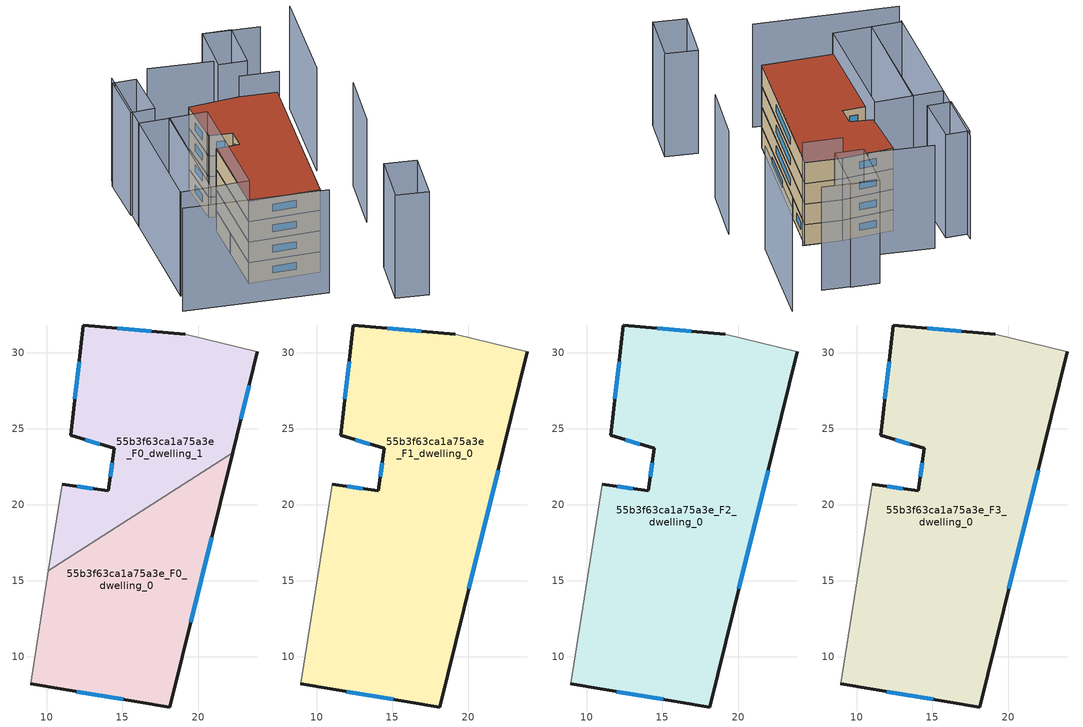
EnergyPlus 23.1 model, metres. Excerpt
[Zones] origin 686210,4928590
55b3f63ca1a75a3e_F0_dwelling_0
 floor ground (EU_floor_Construction): 22.25,23.44 18.11,6.68 8.95,8.2 10.12,15.66 z0
 wall outside (EU_wall_Construction): 8.95,8.2 18.11,6.68 22.25,23.44 z0:3
 wall adiabatic (EU_wall_Construction): 10.12,15.66 8.95,8.2 z0:3
 wall to 55b3f63ca1a75a3e_F0_dwelling_1 (EU_wall_Construction): 22.25,23.44 10.12,15.66 z0:3
 window (EU_Window_Construction): 19.49,12.27 20.87,17.85 / 12,7.7 15.05,7.19 z1:2
55b3f63ca1a75a3e_F0_dwelling_1
 floor ground (EU_floor_Construction): 23.89,30.07 22.25,23.44 10.12,15.66 11.02,21.35 14.06,20.92 14.45,23.71 11.58,24.57 12.42,31.84 19.14,31.22 z0
 wall outside (EU_wall_Construction): 19.14,31.22 12.42,31.84 11.58,24.57 14.45,23.71 14.06,20.92 11.02,21.35 / 22.25,23.44 23.89,30.07 z0:3
 wall adiabatic (EU_wall_Construction): 11.02,21.35 10.12,15.66 / 23.89,30.07 19.14,31.22 z0:3
 window (EU_Window_Construction): 13.04,21.07 12.03,21.21 / 14.32,22.78 14.19,21.85 / 12.53,24.29 13.49,24 / 12.14,29.42 11.86,27 / 16.9,31.43 14.66,31.64 / 22.79,25.65 23.34,27.86 z1:2
55b3f63ca1a75a3e_F1_dwelling_0
 floor to 55b3f63ca1a75a3e_F0_dwelling_0 (EU_floor_Construction): 22.25,23.44 18.11,6.68 8.95,8.2 10.12,15.66 z3
 floor to 55b3f63ca1a75a3e_F0_dwelling_1 (EU_floor_Construction): 23.89,30.07 22.25,23.44 10.12,15.66 11.02,21.35 14.06,20.92 14.45,23.71 11.58,24.57 12.42,31.84 19.14,31.22 z3
 wall outside (EU_wall_Construction): 8.95,8.2 18.11,6.68 23.89,30.07 / 19.14,31.22 12.42,31.84 11.58,24.57 14.45,23.71 14.06,20.92 11.02,21.35 z3:6
 wall adiabatic (EU_wall_Construction): 11.02,21.35 8.95,8.2 / 23.89,30.07 19.14,31.22 z3:6
 window (EU_Window_Construction): 12,7.7 15.05,7.19 / 13.04,21.07 12.03,21.21 / 14.32,22.78 14.19,21.85 / 12.53,24.29 13.49,24 / 12.14,29.42 11.86,27 / 16.9,31.43 14.66,31.64 / 20.03,14.48 21.96,22.28 z4:5
55b3f63ca1a75a3e_F2_dwelling_0
 floor to 55b3f63ca1a75a3e_F1_dwelling_0 (EU_floor_Construction): 23.89,30.07 18.11,6.68 8.95,8.2 11.02,21.35 14.06,20.92 14.45,23.71 11.58,24.57 12.42,31.84 19.14,31.22 z6
 wall outside (EU_wall_Construction): 8.95,8.2 18.11,6.68 23.89,30.07 / 19.14,31.22 12.42,31.84 11.58,24.57 14.45,23.71 14.06,20.92 11.02,21.35 z6:9
 wall adiabatic (EU_wall_Construction): 11.02,21.35 8.95,8.2 / 23.89,30.07 19.14,31.22 z6:9
 window (EU_Window_Construction): 12,7.7 15.05,7.19 / 13.04,21.07 12.03,21.21 / 14.32,22.78 14.19,21.85 / 12.53,24.29 13.49,24 / 12.14,29.42 11.86,27 / 16.9,31.43 14.66,31.64 / 20.03,14.48 21.96,22.28 z7:8
55b3f63ca1a75a3e_F3_dwelling_0
 floor to 55b3f63ca1a75a3e_F2_dwelling_0 (EU_floor_Construction): 23.89,30.07 18.11,6.68 8.95,8.2 11.02,21.35 14.06,20.92 14.45,23.71 11.58,24.57 12.42,31.84 19.14,31.22 z9
 wall outside (EU_wall_Construction): 8.95,8.2 18.11,6.68 23.89,30.07 / 19.14,31.22 12.42,31.84 11.58,24.57 14.45,23.71 14.06,20.92 11.02,21.35 z9:12
 wall adiabatic (EU_wall_Construction): 11.02,21.35 8.95,8.2 / 23.89,30.07 19.14,31.22 z9:12
 window (EU_Window_Construction): 12,7.7 15.05,7.19 / 13.04,21.07 12.03,21.21 / 14.32,22.78 14.19,21.85 / 12.53,24.29 13.49,24 / 12.14,29.42 11.86,27 / 16.9,31.43 14.66,31.64 / 20.03,14.48 21.96,22.28 z10:11
 roof outside (EU_roof_Construction): 18.11,6.68 23.89,30.07 19.14,31.22 12.42,31.84 11.58,24.57 14.45,23.71 14.06,20.92 11.02,21.35 8.95,8.2 z12
shading: 28.71,14.81 31.12,23.41 / -1.38,5.98 16.93,1.74 / 4.71,37.86 -0.04,9.24 / 28.69,28.75 32.35,43.53 / 24.15,30 19.14,31.22 / 17.9,35.85 9.69,37.95 / 26.85,40.69 19.64,42.4 / 29.94,3.16 27.82,-4.31 / 27.82,-4.31 23.7,-3.14 / 23.7,-3.14 25.82,4.33 / 25.82,4.33 29.94,3.16 / 11.7,25.34 8.94,8.15 / 8.94,8.15 3.97,8.94 / 3.97,8.94 6.73,26.14 / 6.73,26.14 11.7,25.34 / 0.01,9.53 2.85,26.68 / 2.85,26.68 6.83,26.02 / 6.83,26.02 3.98,8.87 / 3.98,8.87 0.01,9.53 / 7.32,36.32 6.25,29 / 6.25,29 3.15,29.46 / 3.15,29.46 4.22,36.78 / 4.22,36.78 7.32,36.32 / 18.02,34.87 19.59,42.43 / 19.59,42.43 23.27,41.66 / 23.27,41.66 21.7,34.11 / 21.7,34.11 18.02,34.87 z0:15
[Building]
EU S2 Campaign: North Axis=0; Terrain=City; Solar Distribution=FullExterior
[Site:Location]
Bologna: Latitude=44.5; Longitude=11.25; Time Zone=1; Elevation=37
[SizingPeriod:WeatherFileDays]
AnnualSizingPeriod: Begin Month=1; Begin Day of Month=1; End Month=12; End Day of Month=31; Day of Week for Start Day=Monday; Use Weather File Daylight Saving Period=No; Use Weather File Rain and Snow Indicators=No
[MATERIAL]
EU_InternalMass_Material: Roughness=MediumRough; Thickness=0.1; Conductivity=1; Density=1800; Specific Heat=900; Thermal Absorptance=0.9; Solar Absorptance=0.7; Visible Absorptance=0.7
[MATERIAL:NOMASS] Roughness=MediumRough; Thermal Absorptance=0.9; Solar Absorptance=0.7; Visible Absorptance=0.7
Name | Thermal Resistance
EU_wall_NoMass | 0.937881
EU_roof_NoMass | 0.548572
EU_floor_NoMass | 0.71348
[WINDOWMATERIAL:SIMPLEGLAZINGSYSTEM]
EU_Window_SimpleGlazing: UFactor=4.25633; Solar Heat Gain Coefficient=0.85; Visible Transmittance=0.85
[CONSTRUCTION]
EU_wall_Construction: EU_wall_NoMass
EU_roof_Construction: EU_roof_NoMass
EU_floor_Construction: EU_floor_NoMass
EU_InternalMass_Construction: EU_InternalMass_Material
EU_Window_Construction: EU_Window_SimpleGlazing
[ZONE] Type=1; Multiplier=1; Ceiling Height=autocalculate; Floor Area=autocalculate; Part of Total Floor Area=Yes
Name | Volume
55b3f63ca1a75a3e_F0_dwelling_0 | 361.537
55b3f63ca1a75a3e_F1_dwelling_0 | 723.068
55b3f63ca1a75a3e_F2_dwelling_0; 55b3f63ca1a75a3e_F3_dwelling_0 | 723.075
55b3f63ca1a75a3e_F0_dwelling_1 | 361.535
[INTERNALMASS] Construction=EU_InternalMass_Construction
Name | Zone or ZoneList | Surface Area
55b3f63ca1a75a3e_F0_dwelling_0_EU_InternalMass | 55b3f63ca1a75a3e_F0_dwelling_0 | 120.512
55b3f63ca1a75a3e_F0_dwelling_1_EU_InternalMass | 55b3f63ca1a75a3e_F0_dwelling_1 | 120.512
55b3f63ca1a75a3e_F1_dwelling_0_EU_InternalMass | 55b3f63ca1a75a3e_F1_dwelling_0 | 241.024
55b3f63ca1a75a3e_F2_dwelling_0_EU_InternalMass | 55b3f63ca1a75a3e_F2_dwelling_0 | 241.024
55b3f63ca1a75a3e_F3_dwelling_0_EU_InternalMass | 55b3f63ca1a75a3e_F3_dwelling_0 | 241.024
[OTHEREQUIPMENT] Fuel Type=Electricity; Design Level Calculation Method=Watts/Area; Power per Zone Floor Area=1; Fraction Latent=0; Fraction Radiant=0; Fraction Lost=0; Carbon Dioxide Generation Rate=0; EndUse Subcategory=EU_Step8_InternalGains
Name | Zone or ZoneList or Space or SpaceList | Schedule
EU_Step8_InternalGain_55b3f63ca1a75a3e_F0_dwelling_0_f000 | 55b3f63ca1a75a3e_F0_dwelling_0 | EU_Step8_GainSchedule_55b3f63ca1a75a3e_F0_dwelling_0_f000
EU_Step8_InternalGain_55b3f63ca1a75a3e_F0_dwelling_1_f000 | 55b3f63ca1a75a3e_F0_dwelling_1 | EU_Step8_GainSchedule_55b3f63ca1a75a3e_F0_dwelling_1_f000
EU_Step8_InternalGain_55b3f63ca1a75a3e_F1_dwelling_0_f000 | 55b3f63ca1a75a3e_F1_dwelling_0 | EU_Step8_GainSchedule_55b3f63ca1a75a3e_F1_dwelling_0_f000
EU_Step8_InternalGain_55b3f63ca1a75a3e_F2_dwelling_0_f000 | 55b3f63ca1a75a3e_F2_dwelling_0 | EU_Step8_GainSchedule_55b3f63ca1a75a3e_F2_dwelling_0_f000
EU_Step8_InternalGain_55b3f63ca1a75a3e_F3_dwelling_0_f000 | 55b3f63ca1a75a3e_F3_dwelling_0 | EU_Step8_GainSchedule_55b3f63ca1a75a3e_F3_dwelling_0_f000
[ZONEVENTILATION:DESIGNFLOWRATE] Schedule=EU_AlwaysOn; Design Flow Rate Calculation Method=AirChanges/Hour; Air Changes per Hour=0.687892; Ventilation Type=Natural; Fan Pressure Rise=0; Fan Total Efficiency=1; Constant Term Coefficient=1; Temperature Term Coefficient=0; Velocity Term Coefficient=0; Velocity Squared Term Coefficient=0; Minimum Indoor Temperature=-100; Maximum Indoor Temperature=100; Delta Temperature=-100; Minimum Outdoor Temperature=-100; Maximum Outdoor Temperature=100; Maximum Wind Speed=40
Name | Zone or ZoneList or Space or SpaceList
EU_ConstantAir_55b3f63ca1a75a3e_F0_dwelling_0 | 55b3f63ca1a75a3e_F0_dwelling_0
EU_ConstantAir_55b3f63ca1a75a3e_F0_dwelling_1 | 55b3f63ca1a75a3e_F0_dwelling_1
EU_ConstantAir_55b3f63ca1a75a3e_F1_dwelling_0 | 55b3f63ca1a75a3e_F1_dwelling_0
EU_ConstantAir_55b3f63ca1a75a3e_F2_dwelling_0 | 55b3f63ca1a75a3e_F2_dwelling_0
EU_ConstantAir_55b3f63ca1a75a3e_F3_dwelling_0 | 55b3f63ca1a75a3e_F3_dwelling_0
[HVACTEMPLATE:THERMOSTAT] Constant Heating Setpoint=20; Constant Cooling Setpoint=50
EU_HeatOnly_55b3f63ca1a75a3e_F0_dwelling_0; EU_HeatOnly_55b3f63ca1a75a3e_F0_dwelling_1; EU_HeatOnly_55b3f63ca1a75a3e_F1_dwelling_0; EU_HeatOnly_55b3f63ca1a75a3e_F2_dwelling_0; EU_HeatOnly_55b3f63ca1a75a3e_F3_dwelling_0
[HVACTEMPLATE:ZONE:IDEALLOADSAIRSYSTEM] System Availability Schedule=EU_AlwaysOn; Maximum Heating Supply Air Temperature=50; Minimum Cooling Supply Air Temperature=13; Maximum Heating Supply Air Humidity Ratio=0.0156; Minimum Cooling Supply Air Humidity Ratio=0.0077; Heating Limit=NoLimit; Cooling Limit=NoLimit; Heating Availability Schedule=EU_AlwaysOn; Cooling Availability Schedule=EU_CoolingOff; Dehumidification Control Type=ConstantSensibleHeatRatio; Cooling Sensible Heat Ratio=0.7; Dehumidification Setpoint=60; Humidification Control Type=None; Humidification Setpoint=30; Outdoor Air Method=None; Outdoor Air Flow Rate per Person=0.00944; Outdoor Air Flow Rate per Zone Floor Area=0; Outdoor Air Flow Rate per Zone=0; Demand Controlled Ventilation Type=None; Outdoor Air Economizer Type=NoEconomizer; Heat Recovery Type=None; Sensible Heat Recovery Effectiveness=0.7; Latent Heat Recovery Effectiveness=0.65
Name | Template Thermostat
55b3f63ca1a75a3e_F0_dwelling_0 | EU_HeatOnly_55b3f63ca1a75a3e_F0_dwelling_0
55b3f63ca1a75a3e_F0_dwelling_1 | EU_HeatOnly_55b3f63ca1a75a3e_F0_dwelling_1
55b3f63ca1a75a3e_F1_dwelling_0 | EU_HeatOnly_55b3f63ca1a75a3e_F1_dwelling_0
55b3f63ca1a75a3e_F2_dwelling_0 | EU_HeatOnly_55b3f63ca1a75a3e_F2_dwelling_0
55b3f63ca1a75a3e_F3_dwelling_0 | EU_HeatOnly_55b3f63ca1a75a3e_F3_dwelling_0
[SIZING:ZONE] Zone Cooling Design Supply Air Temperature Input Method=SupplyAirTemperature; Zone Cooling Design Supply Air Temperature=13; Zone Heating Design Supply Air Temperature Input Method=SupplyAirTemperature; Zone Heating Design Supply Air Temperature=50; Zone Cooling Design Supply Air Humidity Ratio=0.008; Zone Heating Design Supply Air Humidity Ratio=0.008; Cooling Design Air Flow Method=DesignDay; Cooling Design Air Flow Rate=0; Cooling Minimum Air Flow per Zone Floor Area=0.000762; Cooling Minimum Air Flow=0; Cooling Minimum Air Flow Fraction=0.2; Heating Design Air Flow Method=DesignDay; Heating Design Air Flow Rate=0; Heating Maximum Air Flow per Zone Floor Area=0.002032; Heating Maximum Air Flow=0.141576; Heating Maximum Air Flow Fraction=0.3; Account for Dedicated Outdoor Air System=No; Dedicated Outdoor Air System Control Strategy=NeutralSupplyAir; Dedicated Outdoor Air Low Setpoint Temperature for Design=autosize; Dedicated Outdoor Air High Setpoint Temperature for Design=autosize; Zone Load Sizing Method=Sensible Load Only No Latent Load; Zone Latent Cooling Design Supply Air Humidity Ratio Input Method=HumidityRatioDifference; Zone Cooling Design Supply Air Humidity Ratio Difference=0.005; Zone Latent Heating Design Supply Air Humidity Ratio Input Method=HumidityRatioDifference; Zone Humidification Design Supply Air Humidity Ratio Difference=0.005
55b3f63ca1a75a3e_F0_dwelling_0; 55b3f63ca1a75a3e_F0_dwelling_1; 55b3f63ca1a75a3e_F1_dwelling_0; 55b3f63ca1a75a3e_F2_dwelling_0; 55b3f63ca1a75a3e_F3_dwelling_0
[SCHEDULE:CONSTANT]
Name | Hourly Value
EU_AlwaysOn | 1
EU_CoolingOff | 0
[SCHEDULE:FILE] Column Number=1; Rows to Skip at Top=0; Number of Hours of Data=8760; Column Separator=Comma; Interpolate to Timestep=No; Minutes per Item=60; Adjust Schedule for Daylight Savings=Yes
Name | File
EU_Step8_GainSchedule_55b3f63ca1a75a3e_F0_dwelling_0_f000 | ../../schedules/55b3f63ca1a75a3e/55b3f63ca1a75a3e_F0_dwelling_0_f000_gain.csv
EU_Step8_GainSchedule_55b3f63ca1a75a3e_F0_dwelling_1_f000 | ../../schedules/55b3f63ca1a75a3e/55b3f63ca1a75a3e_F0_dwelling_1_f000_gain.csv
EU_Step8_GainSchedule_55b3f63ca1a75a3e_F1_dwelling_0_f000 | ../../schedules/55b3f63ca1a75a3e/55b3f63ca1a75a3e_F1_dwelling_0_f000_gain.csv
EU_Step8_GainSchedule_55b3f63ca1a75a3e_F2_dwelling_0_f000 | ../../schedules/55b3f63ca1a75a3e/55b3f63ca1a75a3e_F2_dwelling_0_f000_gain.csv
EU_Step8_GainSchedule_55b3f63ca1a75a3e_F3_dwelling_0_f000 | ../../schedules/55b3f63ca1a75a3e/55b3f63ca1a75a3e_F3_dwelling_0_f000_gain.csv
